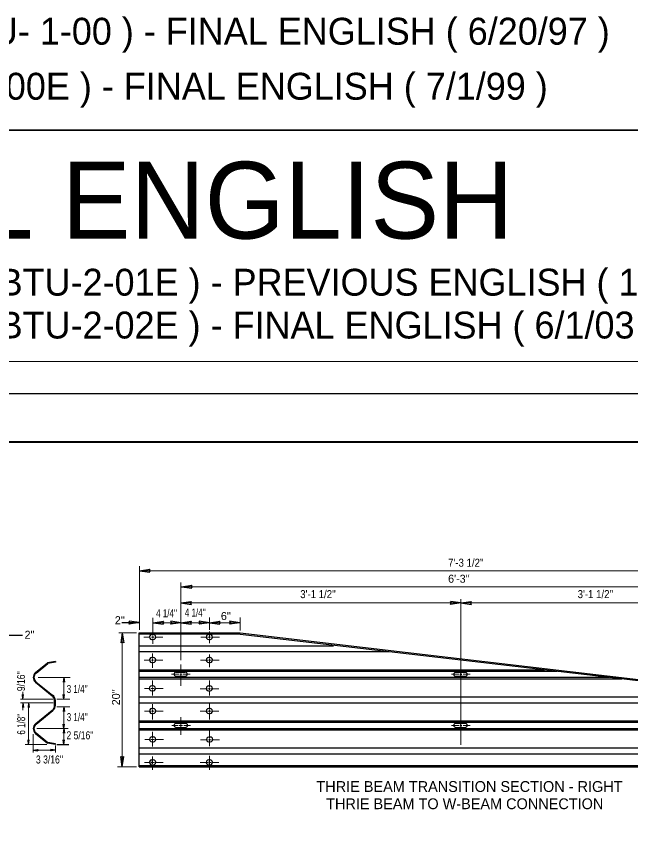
# Model space of a CAD drawing. Extents: x 678 to 1065, y -91 to 199.
# Drawn here: x 913.5 to 1009.3, y 71.6 to 199.2 of the extents above; entities that cross this region are included whole.
import ezdxf

# ---------------------------------------------------------------- set-up
doc = ezdxf.new("R2010")
doc.units = 0
doc.header["$LTSCALE"] = 0.5
doc.layers.add('1', color=7, linetype='Continuous', lineweight=25)

msp = doc.modelspace()

# ---------------------------------------------------------------- linework, layer by layer
at = {"layer": '1', "lineweight": 13}
for p, q in [((690.2597, 145.2877), (1050.2743, 145.2877)), ((932.6784, 103.3975), (932.6784, 113.3683)), ((932.6784, 112.6367), (1033.0948, 112.6367)), ((939.1701, 98.6872), (939.1701, 110.8015)), ((939.1701, 110.1367), (1026.5537, 110.1367)), ((939.1701, 107.6047), (982.8621, 107.6047)), ((982.8621, 85.4252), (982.8621, 108.1757)), ((982.8621, 107.6047), (1026.5537, 107.6047)), ((934.7541, 102.6029), (934.7541, 105.2787)), ((943.6179, 103.429), (943.6179, 105.354)), ((948.3977, 105.354), (948.3977, 103.3072)), ((934.7541, 104.5255), (939.1701, 104.5255)), ((939.1701, 104.5255), (943.6179, 104.5255)), ((943.6179, 104.5255), (948.3508, 104.5255)), ((929.4448, 102.9565), (932.2464, 102.9565)), ((930.0133, 82.0297), (930.0133, 102.9599)), ((933.3943, 102.2702), (934.3618, 102.2702)), ((934.5643, 102.2702), (934.9547, 102.2702)), ((934.7541, 102.1187), (934.7541, 102.478)), ((935.0796, 102.2702), (936.3208, 102.2702)), ((942.2769, 102.2702), (943.2823, 102.2702)), ((943.4229, 102.2702), (943.7972, 102.2702)), ((943.6179, 102.5414), (943.6179, 103.1414)), ((943.6179, 102.0569), (943.6179, 102.463)), ((943.9063, 102.2702), (945.1554, 102.2702)), ((934.7541, 101.2045), (934.7541, 102.0092)), ((943.6179, 101.3425), (943.6179, 101.9474)), ((934.7229, 98.9797), (934.7229, 99.7027)), ((943.6179, 98.9485), (943.6179, 99.5542)), ((933.4314, 98.6822), (934.4241, 98.6822)), ((934.5801, 98.6822), (934.8613, 98.6822)), ((934.7229, 98.5105), (934.7229, 98.8544)), ((934.7229, 97.4688), (934.7229, 98.4325)), ((935.0169, 98.6822), (936.3579, 98.6822)), ((942.2027, 98.6575), (943.3603, 98.6575)), ((943.4537, 98.6575), (943.8129, 98.6575)), ((943.6179, 98.4802), (943.6179, 98.8079)), ((943.6179, 97.5674), (943.6179, 98.4017)), ((943.9221, 98.6575), (945.1284, 98.6575)), ((939.1701, 96.6914), (939.1701, 98.0147)), ((916.8542, 95.9725), (921.8916, 95.9725)), ((920.9019, 92.5724), (920.9019, 95.9725)), ((937.6749, 96.4844), (938.8569, 96.4844)), ((939.0058, 96.4844), (939.3332, 96.4844)), ((939.1701, 96.3475), (939.1701, 96.5977)), ((939.1701, 94.6379), (939.1701, 96.2537)), ((939.5124, 96.4844), (940.6003, 96.4844)), ((981.3666, 96.4642), (982.5482, 96.4642)), ((983.2041, 96.4642), (984.2923, 96.4642)), ((934.7229, 94.5359), (934.7229, 95.5195)), ((943.6179, 94.513), (943.6179, 95.482)), ((914.5063, 93.7304), (914.5063, 92.5724)), ((933.4689, 94.2629), (934.3772, 94.2629)), ((934.5178, 94.2629), (934.9239, 94.2629)), ((934.7229, 94.0987), (934.7229, 94.4264)), ((934.7229, 93.148), (934.7229, 93.9737)), ((935.0327, 94.2629), (936.3951, 94.2629)), ((942.1656, 94.213), (943.2823, 94.213)), ((943.4072, 94.213), (943.7972, 94.213)), ((943.6179, 94.0447), (943.6179, 94.4042)), ((943.6179, 93.1765), (943.6179, 93.9509)), ((943.8909, 94.213), (945.0917, 94.213)), ((919.2231, 92.5724), (914.1087, 92.5724)), ((914.1087, 92.0072), (919.2193, 92.0072)), ((914.5063, 90.8402), (914.5063, 92.0072)), ((915.3932, 85.4992), (915.3932, 92.0032)), ((921.7982, 92.5724), (919.7931, 92.5724)), ((921.7982, 91.3844), (919.8163, 91.3844)), ((920.9019, 87.9843), (920.9019, 91.3844)), ((933.4847, 90.6872), (934.4394, 90.6872)), ((934.5493, 90.6872), (934.9082, 90.6872)), ((934.7229, 90.9592), (934.7229, 91.8074)), ((934.7229, 90.5377), (934.7229, 90.8497)), ((935.0638, 90.6872), (936.4104, 90.6872)), ((942.1554, 90.6997), (943.2981, 90.6997)), ((943.4229, 90.6997), (943.8129, 90.6997)), ((943.6179, 90.952), (943.6179, 91.8569)), ((943.6179, 90.5302), (943.6179, 90.8582)), ((943.9221, 90.6997), (945.0816, 90.6997)), ((934.7229, 89.4239), (934.7229, 90.4282)), ((939.1701, 88.7654), (939.1701, 89.7527)), ((943.6179, 89.428), (943.6179, 90.4368)), ((937.7143, 88.489), (938.7399, 88.489)), ((938.8806, 88.489), (939.4266, 88.489)), ((939.1701, 88.3282), (939.1701, 88.6559)), ((939.1701, 86.9905), (939.1701, 88.2497)), ((939.6298, 88.489), (940.6404, 88.489)), ((981.3658, 88.4879), (982.5478, 88.4879)), ((983.2037, 88.4879), (984.2916, 88.4879)), ((916.1076, 87.1214), (916.1076, 84.2646)), ((916.6674, 87.9843), (921.5548, 87.9843)), ((920.9019, 87.9843), (920.9019, 85.4992)), ((934.7229, 86.5667), (934.7229, 87.4912)), ((943.6179, 86.5319), (943.6179, 87.6359)), ((933.5342, 86.2799), (934.4248, 86.2799)), ((934.5182, 86.2799), (934.9243, 86.2799)), ((934.7229, 86.098), (934.7229, 86.4573)), ((934.7229, 85.2104), (934.7229, 86.0047)), ((935.0488, 86.2799), (936.4607, 86.2799)), ((942.2297, 86.2552), (943.3138, 86.2552)), ((943.4537, 86.2552), (943.8129, 86.2552)), ((943.6179, 86.0474), (943.6179, 86.4224)), ((943.6179, 85.2419), (943.6179, 86.0005)), ((943.9221, 86.2552), (945.1562, 86.2552)), ((914.8708, 85.4992), (918.2537, 85.4992)), ((916.1076, 84.6257), (919.5587, 84.6257)), ((919.5587, 85.3203), (919.5587, 84.2646)), ((934.7229, 83.0369), (934.7229, 83.6137)), ((943.6179, 82.9739), (943.6179, 83.713)), ((929.2723, 82.0232), (932.2464, 82.0232)), ((933.4716, 82.7047), (934.4091, 82.7047)), ((934.5024, 82.7047), (934.9243, 82.7047)), ((934.7229, 81.5272), (934.7229, 82.3964)), ((935.0173, 82.7047), (936.3981, 82.7047)), ((942.1554, 82.6919), (943.3524, 82.6919)), ((943.4466, 82.6919), (943.8051, 82.6919)), ((943.6179, 81.5272), (943.6179, 82.4432)), ((943.9146, 82.6919), (945.0816, 82.6919))]:
    msp.add_line(p, q, dxfattribs=at)
at = {"layer": '1', "lineweight": 40}
msp.add_line((720.2609, 132.7877), (1045.2738, 132.7877), dxfattribs=at)
at = {"layer": '1'}
for p, q in [((932.6851, 112.6358), (934.2893, 112.8571)), ((932.6851, 112.6358), (934.2893, 112.4161)), ((939.2461, 110.1359), (940.8503, 110.3572)), ((939.2461, 110.1359), (940.8503, 109.9162)), ((939.1701, 107.6039), (940.7743, 107.8247)), ((939.1701, 107.6039), (940.7743, 107.3834)), ((982.862, 107.6047), (981.2577, 107.8247)), ((982.862, 107.6047), (981.2577, 107.3845)), ((982.8621, 107.6047), (984.4663, 107.8255)), ((982.8621, 107.6047), (984.4663, 107.3842)), ((932.6784, 104.5267), (931.0742, 104.7464)), ((934.8224, 104.5244), (936.4263, 104.7457)), ((939.17, 104.5255), (937.5653, 104.7452)), ((939.1702, 104.5255), (940.7744, 104.7467)), ((943.6179, 104.5255), (942.0137, 104.7452)), ((943.6179, 104.5255), (945.2226, 104.7467)), ((948.3609, 104.5244), (946.7563, 104.7457)), ((932.6784, 104.5255), (929.9578, 104.5255)), ((932.6784, 104.5267), (931.0742, 104.3058)), ((934.8224, 104.5244), (936.4263, 104.3047)), ((939.17, 104.5255), (937.5653, 104.3046)), ((939.1702, 104.5255), (940.7744, 104.3058)), ((943.6179, 104.5255), (942.0137, 104.3046)), ((943.6179, 104.5255), (945.2226, 104.3058)), ((948.3609, 104.5244), (946.7563, 104.3047)), ((914.4287, 102.5084), (911.8329, 102.5084)), ((930.0122, 102.9599), (929.7924, 101.3552)), ((930.0122, 102.9599), (930.2331, 101.3552)), ((932.6293, 102.9599), (948.3977, 102.9599)), ((932.6293, 82.0297), (932.6293, 102.9599)), ((948.3977, 102.7237), (932.6293, 102.7237)), ((934.6251, 102.6757), (934.8456, 102.6757)), ((943.5032, 102.6685), (943.7237, 102.6685)), ((948.3977, 102.9599), (1016.4167, 94.984)), ((948.3977, 102.7237), (1016.4054, 94.7912)), ((932.6293, 100.9322), (962.9582, 100.9322)), ((934.6176, 101.9092), (934.8411, 101.9092)), ((943.4961, 101.902), (943.7203, 101.902)), ((932.6293, 100.0019), (971.6229, 100.0019)), ((919.5609, 98.4767), (918.3321, 98.2615)), ((919.5609, 98.3587), (918.3519, 98.1464)), ((919.5609, 98.4767), (919.5609, 98.3587)), ((934.6176, 99.082), (934.8411, 99.082)), ((934.6251, 98.3155), (934.8456, 98.3155)), ((943.4961, 99.0757), (943.7203, 99.0757)), ((943.5032, 98.3088), (943.7237, 98.3088)), ((916.4679, 96.7342), (918.3321, 98.2615)), ((916.5411, 96.6445), (918.4052, 98.1712)), ((932.6293, 97.1827), (995.9031, 97.1827)), ((920.9019, 95.9725), (920.8041, 95.2596)), ((920.9019, 95.9725), (920.9994, 95.2596)), ((932.6293, 96.9502), (997.8966, 96.9502)), ((932.6293, 96.0048), (1006.0014, 96.0048)), ((932.6293, 95.7722), (1007.9949, 95.7722)), ((938.3751, 96.8028), (939.8346, 96.8028)), ((938.3751, 96.1747), (939.8346, 96.1747)), ((982.0667, 96.7825), (983.5262, 96.7825)), ((982.0667, 96.1544), (983.5262, 96.1544)), ((982.6971, 96.4642), (983.0252, 96.4642)), ((982.8617, 96.3272), (982.8617, 96.5774)), ((916.4661, 95.2142), (919.0584, 93.1109)), ((916.5384, 95.3047), (919.1244, 93.2069)), ((934.5962, 94.645), (934.8193, 94.645)), ((943.4743, 94.6379), (943.6986, 94.6379)), ((914.5067, 92.5772), (914.4088, 93.2905)), ((914.5067, 92.5772), (914.6042, 93.2905)), ((920.9019, 92.5726), (920.8037, 93.2858)), ((920.9019, 92.5726), (920.9994, 93.2858)), ((934.6037, 93.8785), (934.8242, 93.8785)), ((943.4818, 93.8714), (943.7027, 93.8714)), ((914.5063, 92.0072), (914.4081, 91.2947)), ((914.5063, 92.0072), (914.6042, 91.2947)), ((915.3928, 92.0032), (915.2953, 91.2903)), ((915.3928, 92.0032), (915.4907, 91.2903)), ((919.4447, 91.594), (919.4447, 92.3642)), ((919.5609, 91.5899), (919.5609, 92.3657)), ((932.6293, 92.9527), (1019.9541, 92.9527)), ((932.6293, 92.0227), (1020.0459, 92.0227)), ((916.4949, 88.7672), (919.0517, 90.841)), ((916.5699, 88.6777), (919.1818, 90.796)), ((920.9019, 91.3844), (920.8041, 90.6716)), ((920.9019, 91.3844), (920.9998, 90.6716)), ((934.6176, 91.1095), (934.8411, 91.1095)), ((943.4961, 91.1024), (943.7203, 91.1024)), ((934.6251, 90.3434), (934.8456, 90.3434)), ((943.5032, 90.3362), (943.7237, 90.3362)), ((920.9019, 87.9843), (920.8032, 88.6975)), ((920.9019, 87.9843), (920.999, 88.6975)), ((932.6293, 89.2027), (1020.0133, 89.2027)), ((932.6293, 88.9702), (1020.0133, 88.9702)), ((938.4152, 88.8077), (939.8747, 88.8077)), ((938.4152, 88.1797), (939.8747, 88.1797)), ((982.0663, 88.8067), (983.5258, 88.8067)), ((982.0663, 88.1785), (983.5258, 88.1785)), ((982.6967, 88.4879), (983.0248, 88.4879)), ((982.8613, 88.3514), (982.8613, 88.6015)), ((916.4522, 87.2354), (918.3321, 85.6964)), ((916.5411, 87.3127), (918.3816, 85.8055)), ((920.9019, 87.9843), (920.8041, 87.2717)), ((920.9019, 87.9843), (920.9994, 87.2717)), ((932.6293, 88.0255), (1020.0133, 88.0255)), ((932.6293, 87.7927), (1020.0133, 87.7927)), ((915.3931, 85.4993), (915.2948, 86.2118)), ((915.3931, 85.4993), (915.4906, 86.2118)), ((919.5609, 85.48), (918.3321, 85.6964)), ((919.5609, 85.5977), (918.3816, 85.8055)), ((919.5609, 85.48), (919.5609, 85.5977)), ((920.902, 85.5014), (920.8037, 86.2139)), ((920.902, 85.5014), (920.9995, 86.2139)), ((934.6389, 86.6792), (934.8632, 86.6792)), ((934.6464, 85.9128), (934.8669, 85.9128)), ((943.5178, 86.6725), (943.7413, 86.6725)), ((943.5253, 85.9057), (943.7462, 85.9057)), ((916.1076, 84.6254), (916.8208, 84.7232)), ((916.1076, 84.6254), (916.8208, 84.5275)), ((919.5586, 84.6257), (918.8453, 84.7232)), ((919.5586, 84.6257), (918.8453, 84.5271)), ((919.7886, 85.4992), (921.6512, 85.4992)), ((932.6293, 84.973), (1020.0133, 84.973)), ((930.0141, 82.0297), (929.7932, 83.6342)), ((930.0141, 82.0297), (930.2342, 83.6342)), ((932.6293, 84.043), (945.7506, 84.043)), ((934.6176, 83.1059), (934.8411, 83.1059)), ((943.4961, 83.0987), (943.7203, 83.0987)), ((945.7419, 84.043), (1033.1143, 84.0457)), ((932.6293, 82.2284), (945.8717, 82.2284)), ((932.6293, 82.0297), (945.7104, 82.0297)), ((934.6251, 82.3397), (934.8456, 82.3397)), ((934.7229, 82.5059), (934.7229, 82.9274)), ((943.5032, 82.3327), (943.7237, 82.3327)), ((943.6179, 82.5059), (943.6179, 82.8805)), ((945.7134, 82.0262), (1020.0407, 82.0297)), ((945.7157, 82.2202), (1020.0407, 82.222))]:
    msp.add_line(p, q, dxfattribs=at)
at = {"layer": '1', "lineweight": 35}
msp.add_lwpolyline([(1065.4894, -90.8938), (678.3428, -90.8938), (678.3428, 181.4442), (1065.4894, 181.4442)], close=True, dxfattribs=at)
at = {"layer": '1'}
for points in [[(705.2604, -79.7209), (705.2604, 140.2877), (1050.2743, 140.2877)], [(934.2893, 112.8571), (934.1648, 112.6339), (934.2893, 112.4161)], [(940.8503, 110.3572), (940.7258, 110.134), (940.8503, 109.9162)], [(940.7743, 107.8247), (940.6502, 107.6012), (940.7743, 107.3834)], [(981.2577, 107.3845), (981.3818, 107.6065), (981.2577, 107.8247)], [(984.4663, 107.8255), (984.3414, 107.602), (984.4663, 107.3842)], [(931.0742, 104.3058), (931.1991, 104.5289), (931.0742, 104.7464)], [(936.4263, 104.7457), (936.3014, 104.5222), (936.4263, 104.3047)], [(937.5653, 104.3046), (937.6902, 104.5277), (937.5653, 104.7452)], [(940.7744, 104.7467), (940.6502, 104.5232), (940.7744, 104.3058)], [(942.0137, 104.3046), (942.1378, 104.5277), (942.0137, 104.7452)], [(945.2226, 104.7467), (945.0977, 104.5232), (945.2226, 104.3058)], [(946.7563, 104.7457), (946.8812, 104.5222), (946.7563, 104.3047)], [(930.2331, 101.3552), (930.0103, 101.4802), (929.7924, 101.3552)], [(920.9994, 95.2596), (920.9004, 95.3148), (920.8041, 95.2596)], [(914.4088, 93.2905), (914.5078, 93.235), (914.6042, 93.2905)], [(920.8037, 93.2858), (920.9027, 93.2307), (920.9994, 93.2858)], [(914.6042, 91.2947), (914.5052, 91.3498), (914.4081, 91.2947)], [(915.4907, 91.2903), (915.3917, 91.3457), (915.2953, 91.2903)], [(920.9998, 90.6716), (920.9004, 90.7267), (920.8041, 90.6716)], [(920.8032, 88.6975), (920.9027, 88.642), (920.999, 88.6975)], [(920.9994, 87.2717), (920.9004, 87.3272), (920.8041, 87.2717)], [(915.2948, 86.2118), (915.3938, 86.1563), (915.4906, 86.2118)], [(920.8037, 86.2139), (920.9027, 86.1584), (920.9995, 86.2139)], [(916.8208, 84.7232), (916.7657, 84.6247), (916.8208, 84.5275)], [(918.8453, 84.5271), (918.9013, 84.6265), (918.8453, 84.7232)], [(929.7932, 83.6342), (930.0163, 83.5094), (930.2342, 83.6342)]]:
    msp.add_lwpolyline(points, dxfattribs=at)
for centre, radius, start, end in [((934.6205, 102.2927), 0.3828, 89.39311, 270.08389), ((934.841, 102.2927), 0.3828, 268.21936, 89.39311), ((943.4991, 102.2857), 0.3828, 89.39311, 270.08389), ((943.7196, 102.2857), 0.3828, 268.21936, 89.39311), ((934.6205, 98.6982), 0.3828, 89.91611, 270.60689), ((934.841, 98.6982), 0.3828, 270.60689, 91.78064), ((943.4991, 98.6913), 0.3828, 89.91611, 270.60689), ((943.7196, 98.6913), 0.3828, 270.60689, 91.78064), ((917.0861, 95.9727), 0.9811, 128.30778, 230.98634), ((917.0861, 95.9727), 0.8648, 128.30778, 230.98634), ((934.5991, 94.261), 0.3828, 89.91611, 270.60689), ((934.8196, 94.261), 0.3828, 270.60689, 91.78064), ((943.4777, 94.2541), 0.3828, 89.91611, 270.60689), ((943.6982, 94.2541), 0.3828, 270.60689, 91.78064), ((918.4633, 92.3309), 1.0974, 1.87136, 52.92473), ((918.4633, 92.3309), 0.9811, 1.87136, 52.68692), ((918.4633, 91.6258), 0.9811, 306.85095, 358.12864), ((918.4633, 91.6258), 1.0974, 310.87806, 358.12864), ((934.6205, 90.7257), 0.3828, 89.91611, 270.60689), ((934.841, 90.7257), 0.3828, 270.60689, 91.78064), ((943.4991, 90.7187), 0.3828, 89.91611, 270.60689), ((943.7196, 90.7187), 0.3828, 270.60689, 91.78064), ((917.0861, 87.984), 0.9811, 127.06181, 229.75442), ((917.0861, 87.984), 0.8648, 126.66079, 231.69222), ((934.6424, 86.2954), 0.3828, 89.91611, 270.60689), ((934.8628, 86.2954), 0.3828, 270.60689, 91.78064), ((943.521, 86.2885), 0.3828, 89.91611, 270.60689), ((943.7415, 86.2885), 0.3828, 270.60689, 91.78064), ((934.6205, 82.7219), 0.3828, 89.91611, 270.60689), ((934.841, 82.7219), 0.3828, 270.60689, 91.78064), ((943.4991, 82.715), 0.3828, 89.91611, 270.60689), ((943.7196, 82.715), 0.3828, 270.60689, 91.78064)]:
    msp.add_arc(centre, radius, start, end, dxfattribs=at)
for centre, major_axis in [((938.3747, 96.4885), (-0.314, 0)), ((939.834, 96.4885), (0.314, 0)), ((982.0664, 96.4682), (-0.314, 0)), ((983.5256, 96.4682), (0.314, 0)), ((938.4147, 88.4936), (-0.314, 0)), ((939.874, 88.4936), (0.314, 0)), ((982.066, 88.4922), (-0.314, 0)), ((983.5252, 88.4922), (0.314, 0))]:
    msp.add_ellipse(centre, major_axis=major_axis, ratio=0.999978, start_param=4.71238898, end_param=7.85398163, dxfattribs=at)

# ---------------------------------------------------------------- texts
for s, height, p in [('( pg.    139 ) THRIE BEAM TRANSITION UNIT - (TBTU- 1-00 ) - FINAL ENGLISH ( 6/20/97 )', 4.2, (775.7763, 194.7818)), ('( pg. R-139E ) THRIE BEAM TRANSITION UNIT - (TBTU-2-00E ) - FINAL ENGLISH ( 7/1/99 )', 4.2, (762.0491, 186.1919)), ('1999 SPECS. - FINAL ENGLISH', 12, (757.373, 164.4961)), ('( pg. R-139E ) THRIE BEAM TRANSITION UNIT - (TBTU-2-01E ) - PREVIOUS ENGLISH ( 11/1/02 )', 4.2, (779.0206, 155.5898)), ('( pg. R-139E ) THRIE BEAM TRANSITION UNIT - (TBTU-2-02E ) - FINAL ENGLISH ( 6/1/03 )', 4.2, (779.0206, 148.8996)), ("6'-3''", 1.25, (980.8596, 110.7607)), ("6''", 1.25, (945.3962, 104.9384)), ("2''", 1.25, (928.8448, 104.287)), ("2''", 1.25, (914.7538, 102.013)), ('THRIE BEAM TRANSITION SECTION - RIGHT', 1.688, (960.3043, 78.0955)), ('THRIE BEAM TO W-BEAM CONNECTION', 1.688, (961.8234, 75.4027))]:
    msp.add_text(s, height=height, dxfattribs=at).set_placement(p)
for s, width, p in [("7'-3 1/2''", 0.9, (980.8596, 113.2645)), ("3'-1 1/2''", 0.9, (957.7767, 108.3572)), ("3'-1 1/2''", 0.9, (1001.0758, 108.3572)), ("4 1/4''", 0.75, (935.2833, 105.3811)), ("4 1/4''", 0.75, (939.7629, 105.4727)), ("3 1/4''", 0.75, (921.3306, 93.5419)), ("3 1/4''", 0.75, (921.3366, 89.1527)), ("2 5/16''", 0.8, (921.2927, 86.3122)), ("3 3/16''", 0.8, (916.5345, 82.5354))]:
    msp.add_text(s, height=1.25, dxfattribs=dict(at, width=width)).set_placement(p)
for s, width, p in [("9/16''", 0.8, (914.8262, 93.8267)), ("6 1/8''", 0.75, (914.8513, 87.0442))]:
    msp.add_text(s, height=1.25, rotation=90, dxfattribs=dict(at, width=width)).set_placement(p)
msp.add_text("20''", height=1.25, rotation=90, dxfattribs=at).set_placement((929.6522, 91.6291))

doc.saveas('drawing.dxf')
